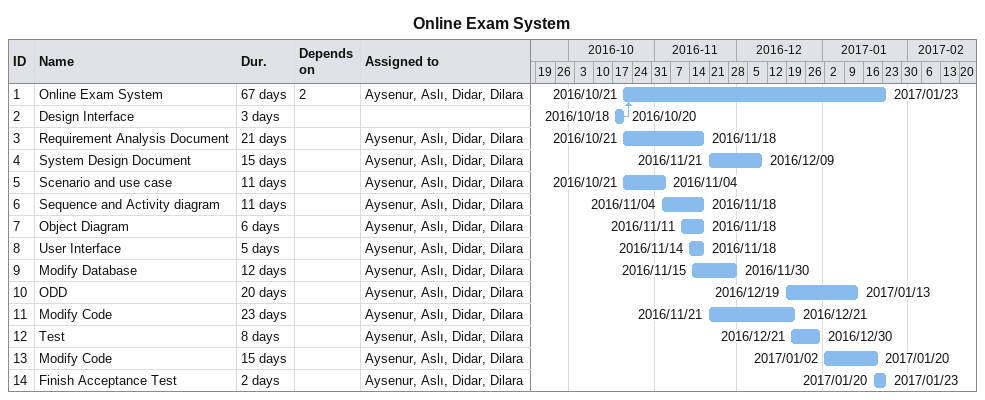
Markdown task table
Online Exam System

| ID | Task | Duration | Start | Finish | Predecessors | Resources |
|---|---|---|---|---|---|---|
| 1 | Online Exam System | 67d | 2016-10-21 | 2017-01-23 | 2 | Aysenur, Aslı, Didar, Dilara |
| 2 | Design Interface | 3d | 2016-10-18 | 2016-10-20 |  |  |
| 3 | Requirement Analysis Document | 21d | 2016-10-21 | 2016-11-18 |  | Aysenur, Aslı, Didar, Dilara |
| 4 | System Design Document | 15d | 2016-11-21 | 2016-12-09 |  | Aysenur, Aslı, Didar, Dilara |
| 5 | Scenario and use case | 11d | 2016-10-21 | 2016-11-04 |  | Aysenur, Aslı, Didar, Dilara |
| 6 | Sequence and Activity diagram | 11d | 2016-11-04 | 2016-11-18 |  | Aysenur, Aslı, Didar, Dilara |
| 7 | Object Diagram | 6d | 2016-11-11 | 2016-11-18 |  | Aysenur, Aslı, Didar, Dilara |
| 8 | User Interface | 5d | 2016-11-14 | 2016-11-18 |  | Aysenur, Aslı, Didar, Dilara |
| 9 | Modify Database | 12d | 2016-11-15 | 2016-11-30 |  | Aysenur, Aslı, Didar, Dilara |
| 10 | ODD | 20d | 2016-12-19 | 2017-01-13 |  | Aysenur, Aslı, Didar, Dilara |
| 11 | Modify Code | 23d | 2016-11-21 | 2016-12-21 |  | Aysenur, Aslı, Didar, Dilara |
| 12 | Test | 8d | 2016-12-21 | 2016-12-30 |  | Aysenur, Aslı, Didar, Dilara |
| 13 | Modify Code | 15d | 2017-01-02 | 2017-01-20 |  | Aysenur, Aslı, Didar, Dilara |
| 14 | Finish Acceptance Test | 2d | 2017-01-20 | 2017-01-23 |  | Aysenur, Aslı, Didar, Dilara |
